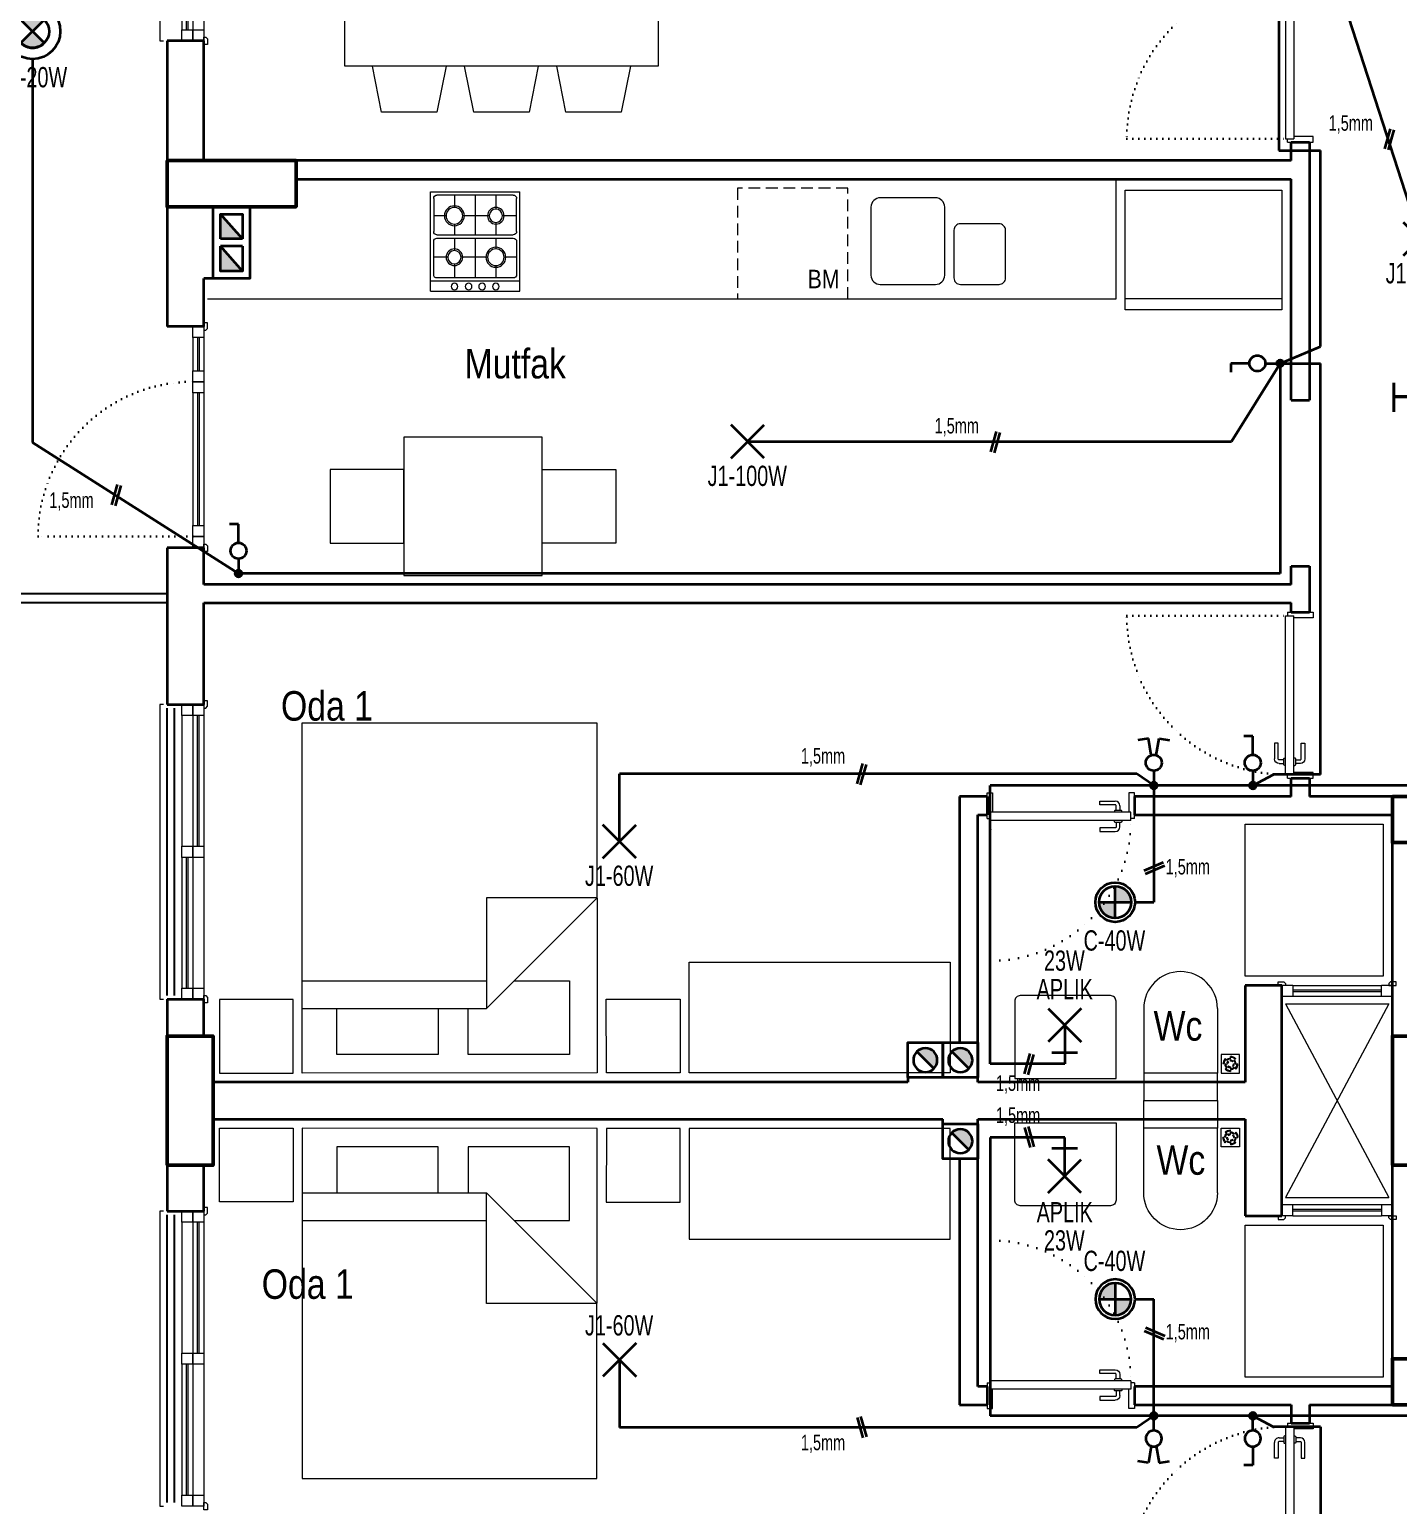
# Model space of a CAD drawing. Header units: millimetres. Extents: x 1852829 to 1882754, y -270850 to -231658.
# Drawn here: x 1864848 to 1865591, y -248051 to -247250 of the extents above; entities that cross this region are included whole.
import ezdxf
from ezdxf.enums import TextEntityAlignment as Align

# ---------------------------------------------------------------- set-up
doc = ezdxf.new("R2010")
doc.units = ezdxf.units.MM
for name, pattern in [('CONTINOUS', [0]), ('CONTINU', [0]), ('DASHED', [0.75, 0.5, -0.25]), ('DOT', [0.25, 0, -0.25]), ('izdüşüm arka', [3.175, 0, -3.175]), ('izdüşüm ön', [9.525, 6.35, -3.175])]:
    doc.linetypes.add(name, pattern=pattern)
for name, color, linetype, lineweight in [('a_ba', 6, 'Continuous', 50), ('a_doğrama', 251, 'Continuous', 20), ('a_duvar', 251, 'Continuous', 35), ('a_görünüş', 32, 'Continuous', 25), ('a_görünüş_ince', 8, 'Continuous', 20), ('a_izdüşüm_arka', 251, 'izdüşüm arka', 30), ('a_izdüşüm_ön', 6, 'izdüşüm ön', 9), ('a_not_mahal', 253, 'Continuous', 5), ('a_not_misc', 144, 'Continuous', 5), ('a_tefriş', 8, 'Continuous', 20), ('Aydınlatma', 4, 'CONTINOUS', 35), ('Aydınlatma_', 3, 'Continuous', 40), ('Priz', 6, 'CONTINOUS', 40), ('Topraklama', 3, 'DASHED', 40)]:
    doc.layers.add(name, color=color, linetype=linetype, lineweight=lineweight)
doc.layers.add('a_basılmayacak', color=251, linetype='Continuous', lineweight=5, plot=False)
doc.styles.add('Grupcad', font='arial.ttf', dxfattribs={"width": 0.7})
doc.styles.add('OL', font='tsimplex.shx', dxfattribs={"width": 0.8, "height": 12})
doc.styles.get("Standard").update_dxf_attribs({"font": 'ARIALN.TTF'})

# ---------------------------------------------------------------- blocks, each defined once
blk = doc.blocks.new('K2')
at = {"layer": 'a_doğrama', "color": 251, "linetype": 'Continuous'}
for p, q in [((-13, 88.1), (-13, 1.9)), ((-13, 88.1), (-8.5, 88.1)), ((-12, 90), (-12, 88.1)), ((-12, 90), (-10, 90)), ((-8.5, 88.1), (-8.5, 1.9)), ((-13, 1.9), (-8.5, 1.9)), ((-12, 0), (-12, 1.9)), ((-12, 0), (-10, 0))]:
    blk.add_line(p, q, dxfattribs=at)
for points in [[(0, 90), (2, 90), (2, 87), (-8.5, 87)], [(0, 0), (2, 0), (2, 3), (-8.5, 3)]]:
    blk.add_lwpolyline(points, dxfattribs=at)
at = {"layer": 'a_doğrama', "color": 251}
for points in [[(-14, 80.1), (-16.5, 80.1, 0.414214), (-17, 79.6), (-17, 71.1), (-19, 71.1), (-19, 79.6)], [(-13, 83.1), (-13.5, 83.1, 0.414214), (-14, 82.6), (-14, 79.6, 0.414214), (-13.5, 79.1), (-13, 79.1)], [(-8.5, 83.1), (-8, 83.1, -0.414214), (-7.5, 82.6), (-7.5, 79.6, -0.414214), (-8, 79.1), (-8.5, 79.1)], [(-7.5, 80.1), (-5, 80.1, -0.414214), (-4.5, 79.6), (-4.5, 71.1), (-2.5, 71.1), (-2.5, 79.6)]]:
    blk.add_lwpolyline(points, format="xyb", dxfattribs=at)
for points in [[(-16.5, 82.1), (-14, 82.1)], [(-5, 82.1), (-7.5, 82.1)]]:
    blk.add_lwpolyline(points, dxfattribs=at)
for centre, start, end in [((-16.5, 79.6), 90, 180), ((-5, 79.6), 0, 90)]:
    blk.add_arc(centre, 2.5, start, end, dxfattribs=at)
at = {"layer": 'a_izdüşüm_arka', "color": 251}
blk.add_lwpolyline([(-99.2, 1.9), (-13, 1.9)], dxfattribs=at)
blk.add_arc((-13, 1.9), 86.2, 89.99996, 180, dxfattribs=at)
blk = doc.blocks.new('M1')
at = {"layer": 'a_doğrama', "linetype": 'Continuous'}
for p, q in [((-24, 6), (-30, 6)), ((-30, 0), (-30, 6)), ((-24, 0), (-30, 0)), ((-24, 0), (-24, 6)), ((30, 6), (24, 6)), ((24, 6), (24, 0)), ((30, 0), (30, 6)), ((30, 0), (24, 0))]:
    blk.add_line(p, q, dxfattribs=at)
at = {"layer": 'a_doğrama'}
for p, q in [((24, 3.5), (-24, 3.5)), ((24, 2.5), (-24, 2.5))]:
    blk.add_line(p, q, dxfattribs=at)
for points in [[(-28, -1), (-28, 0), (-32, 0), (-32, -2), (-29, -2)], [(28, -1), (28, 0), (32, 0), (32, -2), (29, -2)]]:
    blk.add_lwpolyline(points, close=True, dxfattribs=at)
at = {"layer": 'a_görünüş_ince'}
for p, q in [((24, 6), (-24, 6)), ((-24, 0), (24, 0))]:
    blk.add_line(p, q, dxfattribs=at)
blk = doc.blocks.new('klozet')
at = {"layer": 'a_tefriş'}
blk.add_line((20, 0), (-20, 0), dxfattribs=at)
for points in [[(-20, 0), (-20, -15), (20, -15), (20, 0)], [(-20, -50), (-20, -15)], [(20, -50), (20, -15)]]:
    blk.add_lwpolyline(points, dxfattribs=at)
blk.add_arc((0, -50), 20, 180, 360, dxfattribs=at)
blk = doc.blocks.new('kapı_120_c_blok')
at = {"layer": 'a_doğrama', "color": 251}
for points in [[(-2, 119), (-2, 122), (0, 122), (0, 118), (-1, 118), (-2, 119)], [(2.5, 114), (2.5, 96)], [(3.5, 114), (3.5, 96)], [(2.5, 84), (2.5, 12)], [(3.5, 84), (3.5, 12)], [(-2, 1), (-2, -2), (0, -2), (0, 2), (-1, 2), (-2, 1)]]:
    blk.add_lwpolyline(points, dxfattribs=at)
for points in [[(0, 114), (6, 114), (6, 120), (0, 120)], [(0, 90), (6, 90), (6, 96), (0, 96)], [(0, 84), (6, 84), (6, 90), (0, 90)], [(0, 6), (6, 6), (6, 12), (0, 12)], [(0, 0), (6, 0), (6, 6), (0, 6)]]:
    blk.add_lwpolyline(points, close=True, dxfattribs=at)
at = {"layer": 'a_görünüş_ince', "color": 251}
for points in [[(0, 114), (0, 96)], [(6, 114), (6, 96)], [(0, 84), (0, 12)], [(6, 84), (6, 12)]]:
    blk.add_lwpolyline(points, dxfattribs=at)
at = {"layer": 'a_izdüşüm_arka', "color": 251}
blk.add_lwpolyline([(6, 6), (90, 6)], dxfattribs=at)
blk.add_arc((6, 6), 84, 0, 90, dxfattribs=at)
blk = doc.blocks.new('160p')
at = {"layer": 'a_doğrama', "color": 251}
for points in [[(-6, -6), (-6, 0), (-12, 0), (-12, -6)], [(0, -6), (0, 0), (-6, 0), (-6, -6)], [(-6, -83), (-6, -77), (-12, -77), (-12, -83)], [(0, -83), (0, -77), (-6, -77), (-6, -83)], [(-6, -160), (-6, -154), (-12, -154), (-12, -160)], [(0, -160), (0, -154), (-6, -154), (-6, -160)]]:
    blk.add_lwpolyline(points, close=True, dxfattribs=at)
for points in [[(2, -1), (2, 2), (0, 2), (0, -2), (1, -2), (2, -1)], [(-9.5, -6), (-9.5, -77)], [(-8.5, -6), (-8.5, -77)], [(-3.5, -83), (-3.5, -154)], [(-2.5, -83), (-2.5, -154)], [(2, -159), (2, -162), (0, -162), (0, -158), (1, -158), (2, -159)]]:
    blk.add_lwpolyline(points, dxfattribs=at)
at = {"layer": 'a_görünüş_ince', "color": 251}
for points in [[(-22, -160), (-24, -160), (-24, 0), (-22, 0)], [(-12, -77), (-12, -6)], [(-6, -77), (-6, -6)], [(-6, -77), (-6, -6)], [(0, -77), (0, -6)], [(-12, -154), (-12, -83)], [(-6, -154), (-6, -83)], [(-6, -154), (-6, -83)], [(0, -154), (0, -83)]]:
    blk.add_lwpolyline(points, dxfattribs=at)
blk = doc.blocks.new('baca_şönt')
at = {"layer": 'a_duvar'}
h = blk.add_hatch(color=256, dxfattribs=at)
h.dxf.hatch_style = 1
h.paths.add_polyline_path([(21.5, -5), (21.5, -17), (35, -17)])
h.paths.add_polyline_path([(4, -5), (4, -17), (17.5, -17)])
for p, q in [((4, -5), (17.5, -17)), ((17.5, -5), (17.5, -17)), ((21.5, -5), (21.5, -17)), ((21.5, -5), (35, -17))]:
    blk.add_line(p, q, dxfattribs=at)
blk.add_lwpolyline([(0, -21), (39, -21), (39, -1), (0, -1)], close=True, dxfattribs=at)
for points in [[(17.5, -5), (4, -5), (4, -17), (17.5, -17)], [(21.5, -17), (35, -17), (35, -5), (21.5, -5)]]:
    blk.add_lwpolyline(points, dxfattribs=at)
blk = doc.blocks.new('baca_müstakil')
at = {"layer": 'a_duvar'}
h = blk.add_hatch(color=256, dxfattribs=at)
h.dxf.hatch_style = 1
h.paths.add_polyline_path([(4.9, -4.9, 0.198912), (3, -9.5, 0.668179), (14.1, -14.1)])
blk.add_line((4.9, -4.9), (14.1, -14.1), dxfattribs=at)
blk.add_lwpolyline([(0, -19), (19, -19), (19, 0), (0, 0)], close=True, dxfattribs=at)
blk.add_circle((9.5, -9.5), 6.5, dxfattribs=at)
blk = doc.blocks.new('A$C2A0A03CE')
at = {"layer": 'a_tefriş'}
for p, q in [((-54, -24.3), (-54, 24.3)), ((-54, 24.3), (0, 24.3)), ((-48.6, 24.3), (-48.6, -24.3)), ((0, -24.3), (0, 24.3)), ((-46.8, 20.7), (-46.8, -20.7)), ((-27, 22.5), (-45, 22.5)), ((-35.55, 22.5), (-35.55, 15.75)), ((-25.2, -20.7), (-25.2, 20.7)), ((-23.4, -20.7), (-23.4, 20.7)), ((-21.6, 22.5), (-3.6, 22.5)), ((-13.05, 22.5), (-13.05, 14.85)), ((-1.8, 20.7), (-1.8, -20.7)), ((-40.05, 11.25), (-46.8, 11.25)), ((-25.2, 11.25), (-31.05, 11.25)), ((-16.65, 11.25), (-23.4, 11.25)), ((-1.8, 11.25), (-9.45, 11.25)), ((-25.2, 0), (-46.8, 0)), ((-35.55, 6.75), (-35.55, -7.65)), ((-1.8, 0), (-23.4, 0)), ((-13.05, 7.65), (-13.05, -6.75)), ((-39.15, -11.25), (-46.8, -11.25)), ((-35.55, -14.85), (-35.55, -22.5)), ((-25.2, -11.25), (-31.95, -11.25)), ((-17.55, -11.25), (-23.4, -11.25)), ((-13.05, -15.75), (-13.05, -22.5)), ((-1.8, -11.25), (-8.55, -11.25)), ((-45, -22.5), (-27, -22.5)), ((-3.6, -22.5), (-21.6, -22.5)), ((-54, -24.3), (0, -24.3))]:
    blk.add_line(p, q, dxfattribs=at)
for centre, radius in [((-35.55, 11.25), 5.4), ((-51.39, 11.25), 1.8), ((-35.55, 11.25), 4.5), ((-13.05, 11.25), 4.5), ((-13.05, 11.25), 3.6), ((-51.39, 3.75), 1.8), ((-51.39, -3.53), 1.8), ((-35.55, -11.25), 4.5), ((-35.55, -11.25), 3.6), ((-13.05, -11.25), 5.4), ((-13.05, -11.25), 4.5), ((-51.39, -11.25), 1.8)]:
    blk.add_circle(centre, radius, dxfattribs=at)
for centre, start, end in [((-45, 20.7), 90, 180), ((-27, 20.7), 0, 90), ((-21.6, 20.7), 90, 180), ((-3.6, 20.7), 0, 90), ((-45, -20.7), 180, 270), ((-27, -20.7), 270, 0), ((-21.6, -20.7), 180, 270), ((-3.6, -20.7), 270, 0)]:
    blk.add_arc(centre, 1.8, start, end, dxfattribs=at)
blk = doc.blocks.new('tefriş_yatak_çift')
at = {"layer": 'a_tefriş'}
for points in [[(-85, -5), (-85, -45), (-125, -45), (-125, -5)], [(80, -195), (80, -5), (-80, -5), (-80, -195)], [(85, -5), (85, -45), (125, -45), (125, -5)]]:
    blk.add_lwpolyline(points, close=True, dxfattribs=at)
for points in [[(-6.28, -40), (-6.28, -15), (-61.28, -15), (-61.28, -40)], [(35, -55), (65, -55), (65, -15), (10, -15), (10, -40)], [(-80, -40), (20, -40), (80, -100), (20, -100), (20, -40)], [(-80, -55), (20, -55)]]:
    blk.add_lwpolyline(points, dxfattribs=at)
blk = doc.blocks.new('k_80')
at = {"layer": 'a_doğrama', "color": 251, "linetype": 'Continuous'}
for p, q in [((-80, 2), (-78.1, 2)), ((-80, 2), (-80, 0)), ((-78.1, 3), (-1.9, 3)), ((-78.1, 3), (-78.1, -1.5)), ((-1.9, 3), (-1.9, -1.5)), ((0, 2), (-1.9, 2)), ((0, 2), (0, 0)), ((-78.1, -1.5), (-1.9, -1.5))]:
    blk.add_line(p, q, dxfattribs=at)
at = {"layer": 'a_doğrama', "color": 251}
for points in [[(-70.1, 4), (-70.1, 6.5, -0.414214), (-69.6, 7), (-61.1, 7), (-61.1, 9), (-69.6, 9)], [(-73.1, 3), (-73.1, 3.5, -0.414214), (-72.6, 4), (-69.6, 4, -0.414214), (-69.1, 3.5), (-69.1, 3)], [(-73.1, -1.5), (-73.1, -2, 0.414214), (-72.6, -2.5), (-69.6, -2.5, 0.414214), (-69.1, -2), (-69.1, -1.5)], [(-70.1, -2.5), (-70.1, -5, 0.414214), (-69.6, -5.5), (-61.1, -5.5), (-61.1, -7.5), (-69.6, -7.5)]]:
    blk.add_lwpolyline(points, format="xyb", dxfattribs=at)
for points in [[(-72.1, 6.5), (-72.1, 4)], [(-72.1, -5), (-72.1, -2.5)]]:
    blk.add_lwpolyline(points, dxfattribs=at)
at = {"layer": 'a_doğrama', "color": 251, "linetype": 'Continuous'}
for points in [[(-80, -10), (-80, -12), (-77, -12), (-77, -1.5)], [(0, -10), (0, -12), (-3, -12), (-3, -1.5)]]:
    blk.add_lwpolyline(points, dxfattribs=at)
at = {"layer": 'a_doğrama', "color": 251}
for centre, start, end in [((-69.6, 6.5), 90, 180), ((-69.6, -5), 180, 270)]:
    blk.add_arc(centre, 2.5, start, end, dxfattribs=at)
at = {"layer": 'a_izdüşüm_arka', "color": 251, "linetype": 'DOT', "ltscale": 20}
blk.add_line((-1.9, 79.2), (-1.9, 3), dxfattribs=at)
blk.add_arc((-1.9, 3), 76.2, 90, 180, dxfattribs=at)
blk = doc.blocks.new('tefriş_süzgeç')
at = {"layer": 'a_tefriş'}
for p, q in [((5, 0), (-5, 0)), ((-5, 0), (-5, -10)), ((5, -10), (5, 0)), ((-3.62, -5.06), (-4.12, -5.06)), ((-2.62, -5.06), (-3.12, -5.06)), ((-2.58, -7.58), (-2.93, -7.93)), ((-2.55, -2.51), (-2.9, -2.15)), ((-1.96, -3.34), (-2.31, -2.98)), ((-1.87, -6.87), (-2.23, -7.23)), ((-1.62, -5.06), (-2.12, -5.06)), ((-1.17, -6.17), (-1.52, -6.52)), ((-1.15, -3.94), (-1.5, -3.59)), ((-0.16, -2.53), (-0.16, -2.03)), ((-0.06, -1.5), (-0.06, -1)), ((-0.06, -3), (-0.06, -3.5)), ((-0.06, -6.62), (-0.06, -7.12)), ((-0.06, -7.62), (-0.06, -8.12)), ((1.04, -3.96), (1.4, -3.6)), ((1.06, -6.15), (1.41, -6.5)), ((1.5, -5.06), (2, -5.06)), ((1.75, -3.25), (2.1, -2.9)), ((1.77, -6.85), (2.13, -7.2)), ((2.46, -2.54), (2.81, -2.19)), ((2.49, -7.55), (2.85, -7.9)), ((2.5, -5.06), (3, -5.06)), ((3.5, -5.06), (4, -5.06)), ((-5, -10), (5, -10)), ((-0.06, -8.62), (-0.06, -9.12))]:
    blk.add_line(p, q, dxfattribs=at)
for centre, radius, start, end in [((-0.06, -5.06), 4.06, 134.2896, 180), ((-0.06, -5.06), 3.56, 134.2896, 180), ((-0.06, -5.06), 3.06, 180, 225), ((-0.06, -5.06), 4.06, 225, 270), ((-0.06, -5.06), 2.56, 180, 225), ((-0.06, -5.06), 3.56, 225, 270), ((-0.38, -4.42), 2.4, 84.59432, 143.20159), ((-0.06, -5.06), 2.06, 134.2896, 180), ((-0.14, -4.97), 2.44, 90.34305, 138.12123), ((-0.06, -5.06), 1.56, 134.2896, 180), ((-0.06, -5.06), 2.06, 225, 270), ((-0.06, -5.06), 1.56, 225, 270), ((-0.06, -5.06), 4.06, 45, 90), ((-0.06, -5.06), 3.56, 45, 90), ((-0.06, -5.06), 2.06, 45, 90), ((-0.06, -5.06), 1.56, 45, 90), ((-0.06, -5.06), 2.56, 270, 315.7104), ((-0.06, -5.06), 3.06, 270, 315.7104), ((-0.06, -5.06), 1.56, 314.2896, 360), ((-0.06, -5.06), 2.06, 314.2896, 360), ((-0.06, -5.06), 2.56, 360, 45), ((-0.06, -5.06), 3.06, 360, 45), ((-0.06, -5.06), 3.56, 314.2896, 360), ((-0.06, -5.06), 4.06, 314.2896, 360)]:
    blk.add_arc(centre, radius, start, end, dxfattribs=at)
blk = doc.blocks.new('J1-20W')
at = {"layer": 'Aydınlatma', "color": 1, "linetype": 'CONTINU'}
for p, q in [((9, 9), (-9, -9)), ((-9, 9), (9, -9))]:
    blk.add_line(p, q, dxfattribs=at)
at = {"layer": 'Aydınlatma', "linetype": 'CONTINU', "style": 'Grupcad', "width": 0.7, "flags": 8}
blk.add_attdef('J1-20W', text='', height=11, dxfattribs=at).set_placement((0, 18.75), align=Align.MIDDLE_CENTER)
blk = doc.blocks.new('C-20W')
at = {"layer": 'Aydınlatma', "linetype": 'CONTINU'}
h = blk.add_hatch(color=1, dxfattribs=at)
h.paths.add_polyline_path([(8.7, 0), (0, 0), (0, 8.7, -0.414214)])
h.paths.add_polyline_path([(0, -8.7, -0.414214), (-8.7, 0), (0, 0)])
at = {"layer": 'Aydınlatma', "color": 1, "linetype": 'CONTINU'}
for p, q in [((0, 8.7), (0, -8.7)), ((8.7, 0), (-8.7, 0))]:
    blk.add_line(p, q, dxfattribs=at)
at = {"layer": 'Aydınlatma', "linetype": 'CONTINU'}
blk.add_circle((0, 0), 10.75, dxfattribs=at)
at = {"layer": 'Aydınlatma', "color": 1, "linetype": 'CONTINU'}
blk.add_circle((0, 0), 8.7, dxfattribs=at)
at = {"layer": 'Aydınlatma', "linetype": 'CONTINU', "style": 'Grupcad', "width": 0.7, "flags": 8}
blk.add_attdef('C-40W', text='', height=11, dxfattribs=at).set_placement((0, 20.75), align=Align.MIDDLE_CENTER)
blk = doc.blocks.new('APLIK dahili tip1-23W')
at = {"layer": 'Aydınlatma', "color": 1, "linetype": 'CONTINU'}
for p, q in [((9, 24), (-9, 6)), ((-9, 24), (9, 6))]:
    blk.add_line(p, q, dxfattribs=at)
at = {"layer": 'Aydınlatma', "linetype": 'CONTINU'}
for p, q in [((0, 15), (0, 0)), ((-7, 0), (7, 0)), ((0, 0), (0, 0))]:
    blk.add_line(p, q, dxfattribs=at)
at = {"layer": 'Aydınlatma', "linetype": 'CONTINU', "style": 'Grupcad', "width": 0.7, "flags": 8}
for tag, p in [('23W', (0, 49.96)), ('APLIK', (0, 34.54))]:
    blk.add_attdef(tag, text='', height=11, dxfattribs=at).set_placement(p, align=Align.MIDDLE_CENTER)
blk = doc.blocks.new('NORMAL ANAHTAR')
at = {"layer": 'Aydınlatma', "color": 6, "linetype": 'CONTINU'}
for p, q in [((0, 18.76), (-4.86, 18.76)), ((0, 8.64), (0, 18.76))]:
    blk.add_line(p, q, dxfattribs=at)
blk.add_circle((0, 4.32), 4.32, dxfattribs=at)
blk = doc.blocks.new('KOMUTATOR ANAHTAR')
at = {"layer": 'Aydınlatma', "color": 6, "linetype": 'CONTINU'}
for p, q in [((-2.88, 17.46), (-8.56, 16.51)), ((-1.36, 8.42), (-2.88, 17.46)), ((1.36, 8.42), (2.88, 17.46)), ((2.88, 17.46), (8.56, 16.51))]:
    blk.add_line(p, q, dxfattribs=at)
blk.add_circle((0, 4.32), 4.32, dxfattribs=at)
blk = doc.blocks.new('BUAT (Enerji)')
at = {"layer": 'Priz', "linetype": 'CONTINU'}
h = blk.add_hatch(color=256, dxfattribs=at)
edge = h.paths.add_edge_path()
edge.add_arc((0, 0), 1.75, 0, 360)
blk.add_circle((0, 0), 1.75, dxfattribs=at)
blk = doc.blocks.new('B1-20W')
at = {"layer": 'Aydınlatma', "linetype": 'CONTINU'}
h = blk.add_hatch(color=1, dxfattribs=at)
edge = h.paths.add_edge_path()
edge.add_arc((0, 0), 8.91, 45, 135)
edge.add_line((-6.3, 6.3), (6.3, -6.3))
edge.add_arc((0, 0), 8.91, 225, 315, ccw=False)
edge.add_line((-6.3, -6.3), (6.3, 6.3))
at = {"layer": 'Aydınlatma', "color": 1, "linetype": 'CONTINU'}
for p, q in [((-6.3, 6.3), (6.3, -6.3)), ((6.3, 6.3), (-6.3, -6.3))]:
    blk.add_line(p, q, dxfattribs=at)
at = {"layer": 'Aydınlatma', "color": 4, "linetype": 'CONTINU'}
blk.add_circle((0, 0), 15, dxfattribs=at)
at = {"layer": 'Aydınlatma', "color": 1, "linetype": 'CONTINU'}
blk.add_circle((0, 0), 8.91, dxfattribs=at)
for start, end in [(45, 135), (225, 315)]:
    blk.add_arc((0, 0), 8.91, start, end, dxfattribs=at)
at = {"layer": 'Aydınlatma', "linetype": 'CONTINU', "style": 'Grupcad', "width": 0.7, "flags": 8}
blk.add_attdef('B1-20W', text='', height=11, dxfattribs=at).set_placement((0, 25), align=Align.MIDDLE_CENTER)

msp = doc.modelspace()

# ---------------------------------------------------------------- linework, layer by layer
at = {"layer": 'a_ba', "color": 253}
for points in [[(1864922.71, -247321.28), (1864922.71, -247346.28), (1864992.71, -247346.28), (1864992.71, -247321.28)], [(1865687.71, -247691.28), (1865687.71, -247666.28), (1865587.71, -247666.28), (1865587.71, -247691.28)], [(1864922.71, -247866.28), (1864947.71, -247866.28), (1864947.71, -247796.28), (1864922.71, -247796.28)], [(1865587.71, -247866.28), (1865612.71, -247866.28), (1865612.71, -247796.28), (1865587.71, -247796.28)], [(1865687.71, -247996.28), (1865687.71, -247971.28), (1865587.71, -247971.28), (1865587.71, -247996.28)]]:
    msp.add_lwpolyline(points, close=True, dxfattribs=at)
at = {"layer": 'a_basılmayacak'}
for points in [[(1865582.71, -247763.78), (1865507.71, -247763.78), (1865507.71, -247681.28), (1865582.71, -247681.28)], [(1865582.71, -247981.28), (1865507.71, -247981.28), (1865507.71, -247898.78), (1865582.71, -247898.78)]]:
    msp.add_lwpolyline(points, close=True, dxfattribs=at)
at = {"layer": 'a_duvar'}
for p, q in [((1864922.71, -247256.28), (1864922.71, -247411.28)), ((1864942.71, -247321.28), (1864942.71, -247256.28)), ((1865532.71, -247321.28), (1865532.71, -247311.28)), ((1865542.71, -247311.28), (1865542.71, -247451.28)), ((1865532.71, -247321.28), (1864942.71, -247321.28)), ((1864992.71, -247331.28), (1865532.71, -247331.28)), ((1865532.71, -247451.28), (1865532.71, -247331.28)), ((1864942.71, -247411.28), (1864942.71, -247385.28)), ((1864922.71, -247531.28), (1864922.71, -247616.28)), ((1864942.71, -247551.28), (1864942.71, -247531.28)), ((1865532.71, -247551.28), (1865532.71, -247541.28)), ((1865542.71, -247541.28), (1865542.71, -247566.28)), ((1865532.71, -247551.28), (1864942.71, -247551.28)), ((1864942.71, -247561.28), (1865532.71, -247561.28)), ((1864942.71, -247616.28), (1864942.71, -247561.28)), ((1865532.71, -247566.28), (1865532.71, -247561.28)), ((1865532.71, -247666.28), (1865532.71, -247656.28)), ((1865542.71, -247656.28), (1865542.71, -247666.28)), ((1865367.71, -247666.28), (1865352.71, -247666.28)), ((1865532.71, -247666.28), (1865447.71, -247666.28)), ((1865887.71, -247666.28), (1865542.71, -247666.28)), ((1865362.71, -247676.28), (1865367.71, -247676.28)), ((1865362.71, -247821.28), (1865362.71, -247676.28)), ((1865447.71, -247676.28), (1865587.71, -247676.28)), ((1865587.71, -247796.28), (1865587.71, -247676.28)), ((1865527.71, -247768.78), (1865507.71, -247768.78)), ((1865507.71, -247768.78), (1865507.71, -247821.28)), ((1865527.71, -247893.78), (1865527.71, -247768.78)), ((1864922.71, -247776.28), (1864922.71, -247891.28)), ((1864942.71, -247796.28), (1864942.71, -247776.28)), ((1865324.71, -247821.28), (1864947.71, -247821.28)), ((1865507.71, -247821.28), (1865362.71, -247821.28)), ((1864947.71, -247841.28), (1865343.71, -247841.28)), ((1865362.71, -247841.28), (1865507.71, -247841.28)), ((1865507.71, -247841.28), (1865507.71, -247893.78)), ((1864942.71, -247891.28), (1864942.71, -247866.28)), ((1865587.71, -247986.28), (1865587.71, -247866.28)), ((1864922.71, -247891.28), (1864942.71, -247891.28)), ((1865507.71, -247893.78), (1865527.71, -247893.78)), ((1865367.71, -247986.28), (1865362.71, -247986.28)), ((1865587.71, -247986.28), (1865447.71, -247986.28)), ((1865352.71, -247996.28), (1865367.71, -247996.28)), ((1865447.71, -247996.28), (1865532.71, -247996.28)), ((1865532.71, -247996.28), (1865532.71, -248006.28)), ((1865542.71, -247996.28), (1865887.71, -247996.28)), ((1865542.71, -247996.28), (1865542.71, -248006.28))]:
    msp.add_line(p, q, dxfattribs=at)
for points in [[(1864942.71, -247256.28), (1864922.71, -247256.28)], [(1865532.71, -247311.28), (1865542.71, -247311.28)], [(1864947.71, -247385.28), (1864942.71, -247385.28)], [(1864942.71, -247411.28), (1864922.71, -247411.28)], [(1865532.71, -247451.28), (1865542.71, -247451.28)], [(1864942.71, -247531.28), (1864922.71, -247531.28)], [(1865532.71, -247541.28), (1865542.71, -247541.28)], [(1865532.71, -247566.28), (1865542.71, -247566.28)], [(1864922.71, -247616.28), (1864942.71, -247616.28)], [(1865532.71, -247656.28), (1865542.71, -247656.28)], [(1865352.71, -247666.28), (1865352.71, -247799.78)], [(1865367.71, -247666.28), (1865367.71, -247676.28)], [(1865447.71, -247666.28), (1865447.71, -247676.28)], [(1864922.71, -247776.28), (1864942.71, -247776.28)], [(1865324.71, -247818.78), (1865324.71, -247821.28)], [(1865343.71, -247843.78), (1865343.71, -247841.28)], [(1865362.71, -247986.28), (1865362.71, -247841.28)], [(1865352.71, -247862.78), (1865352.71, -247996.28)], [(1865367.71, -247986.28), (1865367.71, -247996.28)], [(1865447.71, -247986.28), (1865447.71, -247996.28)], [(1865532.71, -248006.28), (1865542.71, -248006.28)]]:
    msp.add_lwpolyline(points, dxfattribs=at)
at = {"layer": 'a_görünüş', "color": 251}
for points in [[(1864922.71, -247556.28), (1864803.17, -247556.28)], [(1864922.71, -247561.28), (1864803.17, -247561.28)], [(1864922.71, -247774.28), (1864922.71, -247618.29)], [(1864926.71, -247774.28), (1864926.71, -247618.29)], [(1864922.71, -248049.28), (1864922.71, -247893.29)], [(1864926.71, -248049.28), (1864926.71, -247893.29)]]:
    msp.add_lwpolyline(points, dxfattribs=at)
at = {"layer": 'a_görünüş_ince'}
for points in [[(1865529.71, -247778.78), (1865585.71, -247778.78)], [(1865529.71, -247883.78), (1865585.71, -247883.78)]]:
    msp.add_lwpolyline(points, dxfattribs=at)
at = {"layer": 'a_izdüşüm_ön', "color": 251}
msp.add_lwpolyline([(1865292.18, -247396.28), (1865292.18, -247336.28), (1865232.18, -247336.28), (1865232.18, -247396.28)], close=True, dxfattribs=at)
at = {"layer": 'a_not_misc'}
for points in [[(1865585.71, -247778.78), (1865529.71, -247883.78)], [(1865529.71, -247778.78), (1865585.71, -247883.78)]]:
    msp.add_lwpolyline(points, dxfattribs=at)
at = {"layer": 'a_tefriş'}
msp.add_line((1864944.71, -247396.28), (1865437.71, -247396.28), dxfattribs=at)
for points in [[(1865019.16, -247199.97), (1865189.16, -247199.97), (1865189.16, -247269.97), (1865019.16, -247269.97)], [(1865126.18, -247546.28), (1865126.18, -247471.28), (1865051.18, -247471.28), (1865051.18, -247546.28)], [(1865051.18, -247528.78), (1865051.18, -247488.78), (1865011.18, -247488.78), (1865011.18, -247528.78)], [(1865166.18, -247528.78), (1865126.18, -247528.78), (1865126.18, -247488.78), (1865166.18, -247488.78)], [(1865347.71, -247756.21), (1865347.71, -247816.21), (1865206.1, -247816.21), (1865206.1, -247756.21)], [(1865347.71, -247906.34), (1865347.71, -247846.34), (1865206.1, -247846.34), (1865206.1, -247906.34)]]:
    msp.add_lwpolyline(points, close=True, dxfattribs=at)
for points in [[(1865074.16, -247269.97), (1865069.16, -247294.97), (1865039.16, -247294.97), (1865034.16, -247269.97)], [(1865124.16, -247269.97), (1865119.16, -247294.97), (1865089.16, -247294.97), (1865084.16, -247269.97)], [(1865174.16, -247269.97), (1865169.16, -247294.97), (1865139.16, -247294.97), (1865134.16, -247269.97)], [(1865437.71, -247396.28), (1865437.71, -247331.28)], [(1865527.71, -247337.28), (1865527.71, -247402.28), (1865442.71, -247402.28), (1865442.71, -247337.28), (1865527.71, -247337.28), (1865527.71, -247396.28), (1865442.71, -247396.28)]]:
    msp.add_lwpolyline(points, dxfattribs=at)
for points in [[(1865344.71, -247346.46, 0.414214), (1865339.71, -247341.46), (1865309.71, -247341.46, 0.414214), (1865304.71, -247346.46), (1865304.71, -247383.46, 0.414214), (1865309.71, -247388.46), (1865339.71, -247388.46, 0.414214), (1865344.71, -247383.46), (1865344.71, -247346.46)], [(1865377.71, -247359.06, 0.414214), (1865374.21, -247355.56), (1865353.21, -247355.56, 0.414214), (1865349.71, -247359.06), (1865349.71, -247384.96, 0.414214), (1865353.21, -247388.46), (1865374.21, -247388.46, 0.414214), (1865377.71, -247384.96), (1865377.71, -247359.06)]]:
    msp.add_lwpolyline(points, format="xyb", dxfattribs=at)
for points in [[(1865382.71, -247819.28), (1865437.71, -247819.28), (1865437.71, -247777.28, 0.414214), (1865434.71, -247774.28), (1865385.71, -247774.28, 0.414214), (1865382.71, -247777.28)], [(1865382.71, -247843.28), (1865437.71, -247843.28), (1865437.71, -247885.28, -0.414214), (1865434.71, -247888.28), (1865385.71, -247888.28, -0.414214), (1865382.71, -247885.28)]]:
    msp.add_lwpolyline(points, format="xyb", close=True, dxfattribs=at)
at = {"layer": 'Aydınlatma'}
for p, q in [((1865525.97, -247217.28), (1865525.97, -247315.79)), ((1865555.35, -247217.28), (1865602.71, -247363.78)), ((1864849.74, -247266.16), (1864849.74, -247474.23)), ((1865525.97, -247315.79), (1865548.71, -247315.79)), ((1865548.71, -247422.21), (1865548.71, -247315.79)), ((1865526.71, -247431.28), (1865548.71, -247422.21)), ((1865500.27, -247473.69), (1865526.71, -247431.28)), ((1865526.71, -247431.28), (1865548.71, -247431.28)), ((1865526.71, -247431.28), (1865526.71, -247545.28)), ((1865548.71, -247654.28), (1865548.71, -247431.28)), ((1864849.74, -247474.23), (1864961.48, -247545.28)), ((1865237.76, -247473.69), (1865500.27, -247473.69)), ((1865526.71, -247545.28), (1864961.48, -247545.28)), ((1865449, -247653.9), (1865168.21, -247653.9)), ((1865168.21, -247690.65), (1865168.21, -247653.9)), ((1865458.17, -247660.28), (1865449, -247653.9)), ((1865511.88, -247660.28), (1865523.19, -247654.28)), ((1865548.71, -247654.28), (1865523.19, -247654.28)), ((1865867.71, -247660.28), (1865369.37, -247660.28)), ((1865369.37, -247811.28), (1865369.37, -247660.28)), ((1865458.17, -247660.28), (1865458.17, -247723.62)), ((1865447.99, -247723.62), (1865458.17, -247723.62)), ((1865409.84, -247805.28), (1865409.84, -247811.28)), ((1865409.84, -247811.28), (1865369.37, -247811.28)), ((1865369.37, -247851.28), (1865369.37, -248002.28)), ((1865409.84, -247851.28), (1865369.37, -247851.28)), ((1865409.84, -247857.28), (1865409.84, -247851.28)), ((1865447.99, -247938.94), (1865458.17, -247938.94)), ((1865458.17, -248002.28), (1865458.17, -247938.94)), ((1865168.21, -247971.9), (1865168.21, -248008.66)), ((1865867.71, -248002.28), (1865369.37, -248002.28)), ((1865458.17, -248002.28), (1865449, -248008.66)), ((1865511.88, -248002.28), (1865523.19, -248008.28)), ((1865449, -248008.66), (1865168.21, -248008.66)), ((1865548.71, -248008.28), (1865523.19, -248008.28)), ((1865548.71, -248008.28), (1865548.71, -248231.28))]:
    msp.add_line(p, q, dxfattribs=at)
at = {"layer": 'Aydınlatma', "color": 3}
for p, q in [((1865583.6, -247314.95), (1865586.7, -247303.95)), ((1865585.53, -247315.49), (1865588.62, -247304.5)), ((1865369.78, -247479.19), (1865372.87, -247468.19)), ((1865371.7, -247479.73), (1865374.8, -247468.73)), ((1864892.75, -247508.06), (1864895.85, -247497.06)), ((1864894.68, -247508.6), (1864897.78, -247497.61)), ((1865297.17, -247659.4), (1865300.27, -247648.4)), ((1865299.1, -247659.94), (1865302.2, -247648.94)), ((1865452.93, -247706.43), (1865463.4, -247701.85)), ((1865453.73, -247708.26), (1865464.2, -247703.69)), ((1865388.06, -247816.78), (1865391.16, -247805.78)), ((1865389.98, -247817.32), (1865393.08, -247806.32)), ((1865388.06, -247845.78), (1865391.16, -247856.78)), ((1865389.98, -247845.24), (1865393.08, -247856.24)), ((1865452.93, -247956.13), (1865463.4, -247960.7)), ((1865453.73, -247954.3), (1865464.2, -247958.87)), ((1865297.17, -248003.16), (1865300.27, -248014.16)), ((1865299.1, -248002.62), (1865302.2, -248013.62))]:
    msp.add_line(p, q, dxfattribs=at)
at = {"layer": 'Aydınlatma', "color": 6}
for p, q in [((1865518.71, -247431.28), (1865526.71, -247431.28)), ((1864961.48, -247537.28), (1864961.48, -247545.28)), ((1865458.17, -247652.28), (1865458.17, -247660.28)), ((1865511.88, -247652.28), (1865511.88, -247660.28)), ((1865458.17, -248010.28), (1865458.17, -248002.28)), ((1865511.88, -248010.28), (1865511.88, -248002.28))]:
    msp.add_line(p, q, dxfattribs=at)

# ---------------------------------------------------------------- block references
at = {"xscale": -1}
msp.add_blockref('kapı_120_c_blok', (1864942.71, -247531.28), dxfattribs=at)
at = {"layer": 'a_doğrama', "xscale": -1, "rotation": 180}
msp.add_blockref('M1', (1865557.71, -247768.78), dxfattribs=at)
at = {"layer": 'a_doğrama'}
msp.add_blockref('M1', (1865557.71, -247893.78), dxfattribs=at)
at = {"layer": 'a_duvar', "xscale": -1}
for name, p, rotation in [('160p', (1864942.71, -247256.28), 180), ('baca_şönt', (1864968.71, -247385.28), 270), ('160p', (1864942.71, -247776.28), 180), ('baca_müstakil', (1865324.71, -247799.78), 90), ('baca_müstakil', (1865343.71, -247799.78), 90), ('baca_müstakil', (1865343.71, -247843.78), 90), ('160p', (1864942.71, -248051.28), 180)]:
    msp.add_blockref(name, p, dxfattribs=dict(at, rotation=rotation))
at = {"layer": 'a_izdüşüm_arka', "ltscale": 5}
for name, p, rotation in [('K2', (1865542.71, -247311.28), 359.9992036878907), ('k_80', (1865367.71, -247676.28), 180), ('K2', (1865542.71, -248096.28), 359.9992036878907)]:
    msp.add_blockref(name, p, dxfattribs=dict(at, rotation=rotation))
at = {"layer": 'a_izdüşüm_arka', "ltscale": 5, "xscale": -1, "rotation": 180.0007963121094}
msp.add_blockref('K2', (1865542.71, -247566.28), dxfattribs=at)
at = {"layer": 'a_izdüşüm_arka', "ltscale": 5, "xscale": -1}
msp.add_blockref('k_80', (1865367.71, -247986.28), dxfattribs=at)
at = {"layer": 'a_tefriş', "color": 113, "xscale": -1}
for name, p, rotation in [('A$C2A0A03CE', (1865089.89, -247338.16), 269.9992036728955), ('klozet', (1865472.71, -247831.28), 359.9992036605381)]:
    msp.add_blockref(name, p, dxfattribs=dict(at, rotation=rotation))
at = {"layer": 'a_tefriş', "extrusion": (0, 0, -1), "zscale": -1, "rotation": 179.9698299032536}
msp.add_blockref('tefriş_yatak_çift', (-1865076.1, -247821.28), dxfattribs=at)
at = {"layer": 'a_tefriş', "color": 113, "rotation": 180.000796339462}
msp.add_blockref('klozet', (1865472.71, -247831.28), dxfattribs=at)
at = {"layer": 'a_tefriş', "rotation": 90}
msp.add_blockref('tefriş_süzgeç', (1865494.73, -247811.28), dxfattribs=at)
at = {"layer": 'a_tefriş', "extrusion": (0, 0, -1), "xscale": -1, "zscale": -1, "rotation": 0.0301700967464047}
msp.add_blockref('tefriş_yatak_çift', (-1865076.1, -247841.28), dxfattribs=at)
at = {"layer": 'a_tefriş', "xscale": -1, "rotation": 90}
msp.add_blockref('tefriş_süzgeç', (1865494.73, -247851.28), dxfattribs=at)
at = {"layer": 'Aydınlatma', "linetype": 'CONTINU', "rotation": 89.99999999999993}
msp.add_blockref('NORMAL ANAHTAR', (1865518.71, -247431.28), dxfattribs=at)
at = {"layer": 'Aydınlatma', "linetype": 'CONTINU'}
for name, p in [('NORMAL ANAHTAR', (1864961.48, -247537.28)), ('KOMUTATOR ANAHTAR', (1865458.17, -247652.28)), ('NORMAL ANAHTAR', (1865511.88, -247652.28))]:
    msp.add_blockref(name, p, dxfattribs=at)
ref = msp.add_blockref('J1-20W', (1865168.21, -247690.65), dxfattribs=dict(at, rotation=180))
ref.add_attrib('J1-20W', 'J1-60W', dxfattribs={"layer": 'Aydınlatma_', "color": 4, "linetype": 'CONTINU', "height": 11, "style": 'Grupcad', "width": 0.7}).set_placement((1865168.04, -247709.26), align=Align.MIDDLE_CENTER)
ref = msp.add_blockref('C-20W', (1865437.24, -247723.62), dxfattribs=dict(at, rotation=180))
ref.add_attrib('C-20W', 'C-40W', dxfattribs={"layer": 'Aydınlatma_', "color": 4, "linetype": 'Continuous', "height": 11, "style": 'Grupcad', "width": 0.7}).set_placement((1865436.82, -247744.37), align=Align.MIDDLE_CENTER)
ref = msp.add_blockref('APLIK dahili tip1-23W', (1865409.84, -247805.28), dxfattribs=dict(at, xscale=-1))
ref.add_attrib('APLIK', 'APLIK', dxfattribs={"layer": 'Aydınlatma_', "color": 4, "linetype": 'ByBlock', "height": 11, "style": 'Grupcad', "width": 0.7}).set_placement((1865409.86, -247770.74), align=Align.MIDDLE_CENTER)
ref.add_attrib('23W', '23W', dxfattribs={"layer": 'Aydınlatma_', "color": 4, "linetype": 'ByBlock', "height": 11, "style": 'Grupcad', "width": 0.7}).set_placement((1865409.65, -247755.31), align=Align.MIDDLE_CENTER)
ref = msp.add_blockref('APLIK dahili tip1-23W', (1865409.84, -247857.28), dxfattribs=dict(at, rotation=180))
ref.add_attrib('APLIK', 'APLIK', dxfattribs={"layer": 'Aydınlatma_', "color": 4, "linetype": 'ByBlock', "height": 11, "style": 'Grupcad', "width": 0.7}).set_placement((1865409.86, -247891.82), align=Align.MIDDLE_CENTER)
ref.add_attrib('23W', '23W', dxfattribs={"layer": 'Aydınlatma_', "color": 4, "linetype": 'ByBlock', "height": 11, "style": 'Grupcad', "width": 0.7}).set_placement((1865409.65, -247907.09), align=Align.MIDDLE_CENTER)
ref = msp.add_blockref('C-20W', (1865437.24, -247938.94), dxfattribs=dict(at, xscale=-1))
ref.add_attrib('C-20W', 'C-40W', dxfattribs={"layer": 'Aydınlatma_', "color": 4, "linetype": 'Continuous', "height": 11, "style": 'Grupcad', "width": 0.7}).set_placement((1865436.82, -247918.19), align=Align.MIDDLE_CENTER)
ref = msp.add_blockref('J1-20W', (1865168.21, -247971.9), dxfattribs=dict(at, xscale=-1))
ref.add_attrib('J1-20W', 'J1-60W', dxfattribs={"layer": 'Aydınlatma_', "color": 4, "linetype": 'CONTINU', "height": 11, "style": 'Grupcad', "width": 0.7}).set_placement((1865168.04, -247953.16), align=Align.MIDDLE_CENTER)
at = {"layer": 'Aydınlatma', "linetype": 'CONTINU', "xscale": -1, "rotation": 180}
for name, p in [('KOMUTATOR ANAHTAR', (1865458.17, -248010.28)), ('NORMAL ANAHTAR', (1865511.88, -248010.28))]:
    msp.add_blockref(name, p, dxfattribs=at)
at = {"layer": 'Priz', "color": 4, "linetype": 'CONTINU'}
for p, rotation in [((1865526.71, -247431.28), 180), ((1864961.48, -247545.28), 180), ((1865458.17, -247660.28), 90.00000000000001), ((1865511.88, -247660.28), 180)]:
    msp.add_blockref('BUAT (Enerji)', p, dxfattribs=dict(at, rotation=rotation))
at = {"layer": 'Priz', "color": 4, "linetype": 'CONTINU', "xscale": -1, "rotation": 90}
msp.add_blockref('BUAT (Enerji)', (1865458.17, -248002.28), dxfattribs=at)
at = {"layer": 'Priz', "color": 4, "linetype": 'CONTINU', "xscale": -1}
msp.add_blockref('BUAT (Enerji)', (1865511.88, -248002.28), dxfattribs=at)
at = {"layer": 'Topraklama'}
ref = msp.add_blockref('B1-20W', (1864849.74, -247251.16), dxfattribs=dict(at, rotation=180))
ref.add_attrib('B1-20W', 'B1-20W', dxfattribs={"layer": 'Aydınlatma', "linetype": 'CONTINU', "height": 11, "style": 'Grupcad', "width": 0.7, "flags": 8}).set_placement((1864849.07, -247276.01), align=Align.MIDDLE_CENTER)
ref = msp.add_blockref('J1-20W', (1865602.71, -247363.78), dxfattribs=dict(at, rotation=180))
ref.add_attrib('J1-20W', 'J1-20W', dxfattribs={"layer": 'Aydınlatma', "linetype": 'CONTINU', "height": 11, "style": 'Grupcad', "width": 0.7, "flags": 8}).set_placement((1865602.54, -247382.38), align=Align.MIDDLE_CENTER)
ref = msp.add_blockref('J1-20W', (1865237.76, -247473.69), dxfattribs=dict(at, rotation=180))
ref.add_attrib('J1-20W', 'J1-100W', dxfattribs={"layer": 'Aydınlatma', "linetype": 'CONTINU', "height": 11, "style": 'Grupcad', "width": 0.7, "flags": 8}).set_placement((1865237.59, -247492.3), align=Align.MIDDLE_CENTER)

# ---------------------------------------------------------------- texts
at = {"layer": 'a_not_mahal'}
for s, height, p in [('BM', 10, (1865270.39, -247390.52)), ('Mutfak', 16, (1865084.15, -247439.44)), ('Hol', 16, (1865586.14, -247457.67)), ('Oda 1', 16, (1864984.52, -247625.11)), ('Wc', 16, (1865458.09, -247798.72)), ('Wc', 16, (1865459.66, -247871.48)), ('Oda 1', 16, (1864974.07, -247938.79))]:
    msp.add_text(s, height=height, dxfattribs=at).set_placement(p)
at = {"layer": 'Priz', "color": 3, "linetype": 'CONTINU', "style": 'OL', "width": 0.7}
for p in [(1865553.08, -247305.08), (1865339.26, -247469.32), (1864858.83, -247509.71), (1865266.67, -247648.43), (1865464.63, -247708.57), (1865372.52, -247825.98), (1865372.52, -247843.38), (1865464.63, -247960.79), (1865266.67, -248020.93)]:
    msp.add_text('1,5mm', height=8.4, dxfattribs=at).set_placement(p)

doc.saveas('drawing.dxf')
